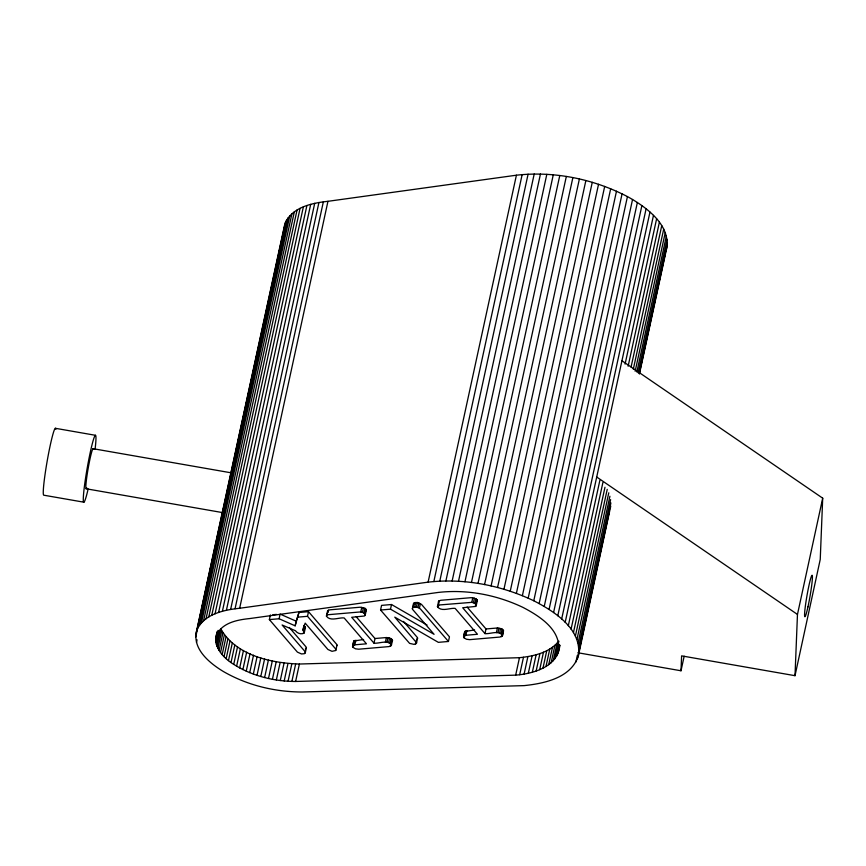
<?xml version="1.0" encoding="UTF-8"?>
<svg xmlns="http://www.w3.org/2000/svg" width="866" height="866" viewBox="0 0 866 866"><rect width="100%" height="100%" fill="white"/><g stroke="black" fill="none" stroke-linecap="round" stroke-linejoin="round"><path stroke-width="1.3" d="M577.838 652.748L681.001 670.771L681.607 655.876L795.01 675.686L820.243 559.414L822.7 498.177L621.94 360.743M795.01 675.686L797.467 614.438L822.7 498.177M610.747 506.155L578.336 655.984C571.008 677.948 544.411 683.48 524.125 685.623L302.234 691.999C274.901 691.977 247.308 685.309 223.558 671.615C209.475 663.161 191.007 648.104 197.08 629.517L285.39 222.573C292.914 206.931 312.29 203.001 327.954 201.313L516.407 175.203C554.402 170.948 593.6 178.981 627.439 196.582C646.794 207.277 673.467 226.611 665.64 252.103M559.815 645.267C558.105 666.701 533.586 673.694 515.671 675.144L295.62 681.466C274.002 681.412 252.093 675.967 233.723 664.384C223.114 657.868 211.553 645.462 217.301 632.126M284.005 230.15L285.39 222.573M197.08 629.517C204.614 613.875 223.98 609.945 239.655 608.257L428.107 582.147C464.122 578.033 501.143 585.254 533.781 600.766C554.381 611.461 582.353 629.052 578.336 655.984M558.462 651.503C561.677 629.961 539.291 615.888 522.815 607.326C496.651 594.899 466.98 589.129 438.109 592.452L249.657 618.562C237.62 619.796 222.594 622.578 216.76 634.616M195.813 634.497L284.589 225.03M195.694 637.095L204.874 594.812M205.448 592.171L209.171 575.002M209.745 572.361L210.893 567.068M211.466 564.426L213.469 555.182M214.043 552.54L215.19 547.247M216.63 540.644L217.777 535.361M218.351 532.72L219.499 527.437M222.649 512.899L223.796 507.617M234.686 457.41L249.018 391.345M249.592 388.704L253.327 371.525M253.9 368.884L255.048 363.601M256.477 356.998L257.624 351.704M258.198 349.063L259.345 343.78M262.495 329.242L263.643 323.96M266.804 309.433L267.94 304.139M277.12 261.868L283.712 231.471M198.227 627.146L286.527 220.202M199.7 624.884L287.999 217.94M196.485 642.442L197.058 639.801M201.497 622.719L289.796 215.775M203.607 620.673L291.918 213.729M206.032 618.757L294.343 211.813M208.76 616.96L297.06 210.016M211.769 615.315L300.069 208.37M215.049 613.821L303.36 206.877M218.6 612.478L306.9 205.534M215.818 638.35L217.247 631.476M215.721 640.299L217.615 631.574M217.615 632.84L218.156 630.351M222.389 611.299L310.688 204.354M215.894 642.291L218.329 631.076M216.316 644.304L219.293 630.6M216.987 646.35L220.776 628.911C236.082 655.53 270.852 663.075 299.398 664.027L519.459 657.705C533.608 656.179 549.434 652.802 558.83 641.143L555.041 658.582M217.918 648.407L221.707 630.968M226.405 610.281L314.704 203.326M219.098 650.474L222.887 633.035M220.516 652.542L224.305 635.103M230.637 609.426L318.937 202.482M222.172 654.599L225.961 637.149M224.056 656.623L227.845 639.184M235.054 608.755L323.354 201.81M226.167 658.625L229.955 641.186M239.655 608.257L327.954 201.313M228.483 660.596L232.272 643.157M231.006 662.512L234.794 645.073M233.723 664.384L237.511 646.945M236.613 666.181L240.402 648.742M239.676 667.924L243.465 650.485M242.891 669.58L246.68 652.141M246.247 671.15L250.036 653.711M249.733 672.633L253.522 655.194M253.327 674.019L257.115 656.58M257.018 675.296L260.807 657.857M304.215 632.894L305.449 627.46L303.955 625.382L302.948 630.037L304.215 632.894C301.509 634.865 297.298 633.414 295.501 630.784L282.11 624.981L304.951 651.47L305.406 652.336L304.388 653.7L301.476 653.949L297.406 652.12L269.369 619.591L270.376 614.947M260.785 676.476L264.574 659.026M264.628 677.526L268.406 660.087M279.112 618.757L280.119 614.102L296.161 621.171L295.154 625.826L279.112 618.757L269.369 619.591M268.503 678.468L272.292 661.029M272.422 679.29L276.2 661.851M276.351 679.983L280.129 662.544M280.27 680.546L284.059 663.107M284.178 680.979L287.967 663.54M295.154 625.826L298.954 612.489L308.512 611.667L336.56 644.185L337.004 645.051L335.748 650.485L332.014 651.319L327.922 649.489L305.168 623.109L302.948 630.037M288.053 681.271L291.831 663.832M291.864 681.445L295.652 663.995M303.414 633.49L305.016 626.605M335.748 650.485L335.553 648.829L307.506 616.311L308.512 611.667M295.62 681.466L299.398 664.027M305.189 653.116L306.412 647.681L305.958 646.815L289.266 627.46M352.549 646.458L354.876 644.813L366.459 643.817L344.138 617.934C338.801 617.296 330.314 621.756 326.428 616.17L327.629 610.714L329.74 609.837L360.245 607.207L364.911 608.278L366.361 609.956L365.138 615.412L364.348 616.018L351.672 617.285L373.993 643.167C379.265 643.795 387.676 639.389 391.497 644.932L389.18 646.577L358.665 649.208L355.439 648.796L353.003 647.335L352.549 646.458L353.772 641.035L363.612 639.498M326.428 616.17L328.43 610.119M352.765 645.679L353.772 641.035M353.003 647.335L354.573 640.45M327.413 614.773L360.776 611.905L361.782 607.25M354.876 644.813L355.894 640.158M365.138 615.412L364.9 613.734L362.432 612.284L363.439 607.64M363.904 612.922L364.911 608.278M364.9 613.734L365.907 609.079M413.385 604.132L414.435 602.725L417.347 602.476L421.461 604.36L449.454 636.824L448.447 641.479L438.337 642.345L394.777 617.133L416.589 642.767L414.262 644.423L409.596 643.373L380.553 610.032L381.56 605.377L391.519 604.522L427.068 625.035M373.993 643.167L375 638.523L356.121 616.614M413.612 603.331L412.368 608.787L412.822 609.664L434.082 634.323L390.512 609.166L391.519 604.522M385.392 642.193L386.398 637.538L391.053 638.588L392.515 640.277L391.27 645.711M386.983 642.226L387.99 637.571M388.618 642.604L389.624 637.95M390.046 643.232L391.053 638.588M390.458 646.296L391.215 642.81M391.053 644.055L392.06 639.411M412.368 608.787L414.435 602.725M413.418 607.38L414.738 607.088L415.756 602.433M414.738 607.088L416.34 607.12L417.347 602.476M448.447 641.479L420.454 609.004L417.975 607.51L418.982 602.855M419.425 608.159L420.432 603.515M428.107 582.147L516.407 175.203M415.572 644.131L416.33 640.645M416.373 643.546L417.596 638.123L417.141 637.246L403.48 621.398M433.844 581.519L522.155 174.575M439.787 581.118L528.087 174.174M463.559 636.911L465.886 635.265L477.458 634.269L455.137 608.376C449.8 607.748 441.314 612.208 437.427 606.611L438.64 601.166L440.74 600.29L471.256 597.659L475.91 598.72L477.372 600.409L476.148 605.854L475.358 606.46L462.682 607.737L485.003 633.62C490.275 634.248 498.686 629.842 502.507 635.373L500.18 637.03L469.675 639.649L466.449 639.238L464.014 637.777L463.559 636.911L464.782 631.487L474.611 629.95M437.904 607.51L439.43 600.571M445.893 580.945L534.203 174.001M452.139 580.989L540.449 174.044M458.504 581.27L546.814 174.326M464.955 581.768L553.266 174.824M471.472 582.482L559.772 175.538M463.765 636.131L464.782 631.487M464.014 637.777L465.583 630.903M437.427 606.611L439.733 604.933L471.786 602.357L472.793 597.702M465.886 635.265L466.893 630.61M476.148 605.854L475.91 604.176L473.431 602.736L474.438 598.092M478.01 583.424L566.321 176.48M474.904 603.375L475.91 598.72M475.358 606.46L476.116 602.974M475.91 604.176L476.917 599.532M484.559 584.582L572.859 177.638M491.087 585.946L579.386 179.002M485.003 633.62L486.01 628.965L467.12 607.066M497.56 587.505L585.86 180.561M503.947 589.27L592.257 182.325M496.402 632.635L497.409 627.991L502.064 629.041L503.514 630.729L502.507 635.373M497.993 632.678L499 628.023M499.617 633.046L500.624 628.402M510.236 591.229L598.536 184.285M501.057 633.685L502.064 629.041M501.468 636.748L503.07 629.853M502.28 636.164L503.514 630.729M516.385 593.362L604.685 186.417M522.382 595.678L610.682 188.723M528.184 598.146L616.484 191.202M515.671 675.144L519.459 657.705M533.781 600.766L622.08 193.822M519.687 674.711L523.475 657.272M539.139 603.526L627.439 196.582M524.114 674.04L527.892 656.601M528.336 673.185L532.125 655.746M544.238 606.417L632.548 199.472M532.363 672.168L536.141 654.728M549.066 609.426L637.365 202.482M536.151 670.988L539.929 653.549M539.691 669.645L543.48 652.206M553.591 612.533L641.89 205.588M542.971 668.151L546.76 650.702M545.981 666.506L549.769 649.056M557.791 615.737L646.101 208.793M548.708 664.709L552.486 647.27M551.133 662.793L554.911 645.354M561.666 619.017L649.965 212.073M553.244 660.747L557.033 643.308M556.513 656.32L558.949 645.105M557.661 653.949L559.544 645.235M559.187 647.725L559.728 645.235M565.173 622.351L653.473 215.407M568.312 625.739L599.857 480.403M625.079 364.131L656.623 218.795M571.073 629.16L602.898 482.503M628.131 366.231L659.383 222.216M573.444 632.602L604.977 487.266M631.076 367.032L661.743 225.658M575.403 636.045L607.228 489.387M633.317 369.154L663.713 229.1M576.951 639.487L608.776 492.819M635.157 371.265L665.261 232.543M578.087 642.886L609.913 496.229M636.856 372.034L666.387 235.942M578.791 646.263L610.617 499.595M638.134 372.759L667.091 239.319M575.912 662.003L577.341 655.4M579.073 649.576L610.898 502.919M638.989 373.43L667.372 242.632M577.341 659.048L581.064 641.868M581.638 639.227L608.874 513.711M639.552 372.337L665.066 254.745M639.411 374.036L667.221 245.879M681.001 670.771L684.162 656.233M327.629 610.714L327.911 612.403M438.434 601.967L438.64 601.166M366.156 610.757L366.361 609.956M477.372 600.409L476.365 601.816M306.412 647.681L305.395 649.045M417.596 638.123L416.578 639.487M305.449 627.46L304.421 628.846M392.515 640.277L391.475 641.641M336.755 645.841L337.004 645.051M296.161 621.171L298.954 612.489M502.475 632.093L503.287 631.509M272.812 614.73L276.471 614.416M297.947 617.133L307.506 616.311M380.553 610.032L390.512 609.166M375 638.523L386.398 637.538M486.01 628.965L497.409 627.991M55.402 428.302L95.433 435.295M93.041 448.685L231.254 472.836M86.221 488.781L223.103 512.694M83.84 502.183L43.809 495.2A33.958 2.501 -80.1 0 1 47.803 457.584A33.958 2.501 -80.1 0 1 55.868 429.384M471.786 602.357L473.431 602.736M360.776 611.905L362.432 612.284M416.34 607.12L417.975 607.51M596.706 477.014L797.467 614.438M86.773 487.861A20.373 1.505 -80.1 0 1 87.942 469.675A20.373 1.505 -80.1 0 1 93.366 449.129M88.148 488.944A33.958 2.501 -80.1 0 1 83.645 493.209A33.958 2.501 -80.1 0 1 92.337 443.554A33.958 2.501 -80.1 0 1 95.065 449.4M807.946 606.914A21.055 1.559 -80.1 0 0 812.135 575.295A21.055 1.559 -80.1 0 0 805.391 605.875A21.055 1.559 -80.1 0 0 807.946 606.914"/></g></svg>
